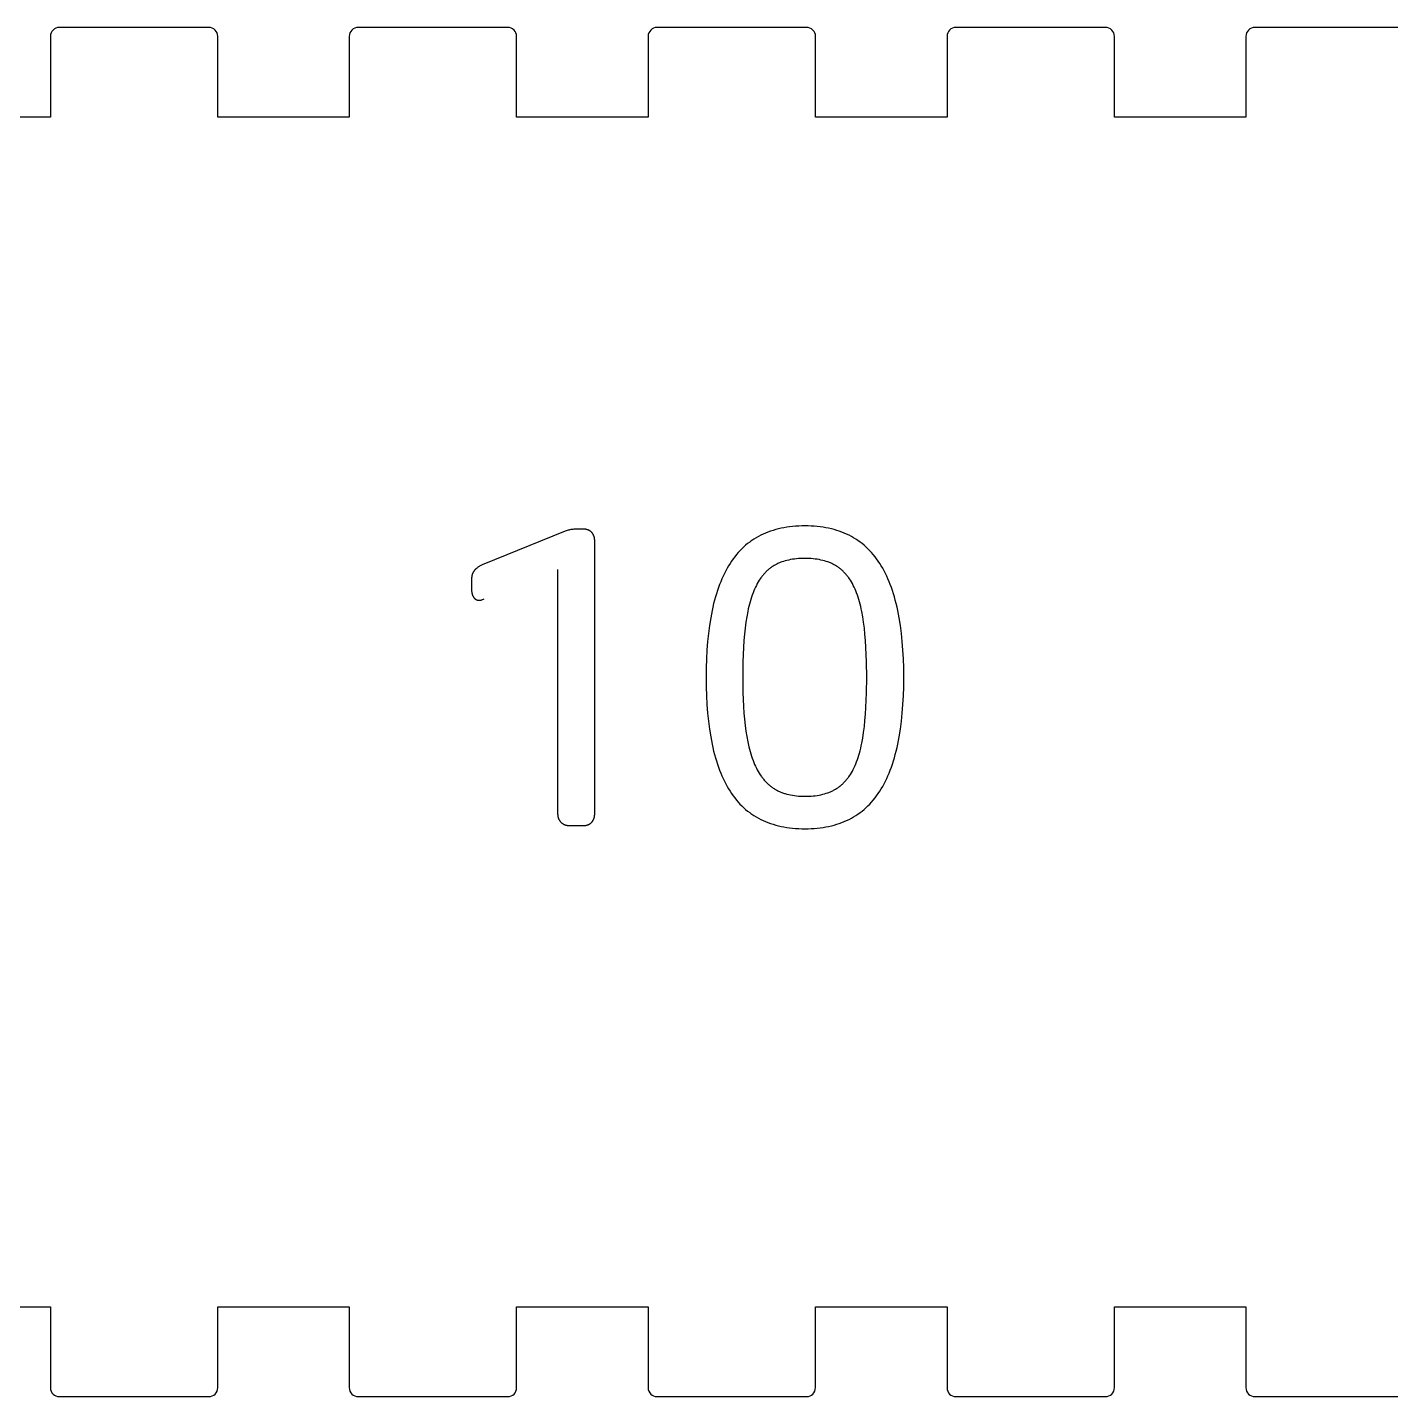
# Model space of a CAD drawing. Extents: x 296 to 1497, y 3 to 304.
# Drawn here: x 779.9 to 825.51, y 189.92 to 235.72 of the extents above; entities that cross this region are included whole.
import ezdxf

# ---------------------------------------------------------------- set-up
doc = ezdxf.new("R2010")
doc.units = 0
doc.layers.add('FLAT_PANELS', color=1, linetype='CONTINUOUS')
doc.layers.add('HELP_LINES', color=3, linetype='CONTINUOUS')

msp = doc.modelspace()

# ---------------------------------------------------------------- linework, layer by layer
at = {"layer": 'FLAT_PANELS'}
for p, q in [((785.972, 235.723, 0), (780.972, 235.723, 0)), ((795.972, 235.723, 0), (790.972, 235.723, 0)), ((805.972, 235.723, 0), (800.972, 235.723, 0)), ((815.972, 235.723, 0), (810.972, 235.723, 0)), ((825.972, 235.723, 0), (820.972, 235.723, 0)), ((780.672, 235.423, 0), (780.672, 232.723, 0)), ((786.272, 232.723, 0), (786.272, 235.423, 0)), ((790.672, 235.423, 0), (790.672, 232.723, 0)), ((796.272, 232.723, 0), (796.272, 235.423, 0)), ((800.672, 235.423, 0), (800.672, 232.723, 0)), ((806.272, 232.723, 0), (806.272, 235.423, 0)), ((810.672, 235.423, 0), (810.672, 232.723, 0)), ((816.272, 232.723, 0), (816.272, 235.423, 0)), ((820.672, 235.423, 0), (820.672, 232.723, 0)), ((780.672, 232.723, 0), (776.272, 232.723, 0)), ((790.672, 232.723, 0), (786.272, 232.723, 0)), ((800.672, 232.723, 0), (796.272, 232.723, 0)), ((810.672, 232.723, 0), (806.272, 232.723, 0)), ((820.672, 232.723, 0), (816.272, 232.723, 0)), ((776.272, 192.915, 0), (780.672, 192.915, 0)), ((780.672, 192.915, 0), (780.672, 190.215, 0)), ((786.272, 190.215, 0), (786.272, 192.915, 0)), ((786.272, 192.915, 0), (790.672, 192.915, 0)), ((790.672, 192.915, 0), (790.672, 190.215, 0)), ((796.272, 190.215, 0), (796.272, 192.915, 0)), ((796.272, 192.915, 0), (800.672, 192.915, 0)), ((800.672, 192.915, 0), (800.672, 190.215, 0)), ((806.272, 190.215, 0), (806.272, 192.915, 0)), ((806.272, 192.915, 0), (810.672, 192.915, 0)), ((810.672, 192.915, 0), (810.672, 190.215, 0)), ((816.272, 190.215, 0), (816.272, 192.915, 0)), ((816.272, 192.915, 0), (820.672, 192.915, 0)), ((820.672, 192.915, 0), (820.672, 190.215, 0)), ((780.972, 189.915, 0), (785.972, 189.915, 0)), ((790.972, 189.915, 0), (795.972, 189.915, 0)), ((800.972, 189.915, 0), (805.972, 189.915, 0)), ((810.972, 189.915, 0), (815.972, 189.915, 0)), ((820.972, 189.915, 0), (825.972, 189.915, 0))]:
    msp.add_line(p, q, dxfattribs=at)
for centre, start, end in [((780.972, 235.423, 0), 90.0002, 180), ((785.972, 235.423, 0), 360, 90.0002), ((790.972, 235.423, 0), 90.0002, 180), ((795.972, 235.423, 0), 360, 90.0002), ((800.972, 235.423, 0), 90.0002, 180), ((805.972, 235.423, 0), 360, 90.0002), ((810.972, 235.423, 0), 90.0002, 180), ((815.972, 235.423, 0), 360, 90.0002), ((820.972, 235.423, 0), 90.0002, 180), ((780.972, 190.215, 0), 180, 270), ((785.972, 190.215, 0), 270, 0), ((790.972, 190.215, 0), 180, 270), ((795.972, 190.215, 0), 270, 0), ((800.972, 190.215, 0), 180, 270), ((805.972, 190.215, 0), 270, 0), ((810.972, 190.215, 0), 180, 270), ((815.972, 190.215, 0), 270, 0), ((820.972, 190.215, 0), 180, 270)]:
    msp.add_arc(centre, 0.3, start, end, dxfattribs=at)
at = {"layer": 'HELP_LINES'}
for p, q in [((805.122, 218.965), (805.03, 218.944)), ((805.215, 218.983), (805.122, 218.965)), ((805.31, 218.999), (805.215, 218.983)), ((805.407, 219.013), (805.31, 218.999)), ((805.506, 219.024), (805.407, 219.013)), ((805.606, 219.032), (805.506, 219.024)), ((805.709, 219.039), (805.606, 219.032)), ((805.813, 219.042), (805.709, 219.039)), ((805.918, 219.043), (805.813, 219.042)), ((806.024, 219.042), (805.918, 219.043)), ((806.127, 219.039), (806.024, 219.042)), ((806.229, 219.032), (806.127, 219.039)), ((806.329, 219.024), (806.229, 219.032)), ((806.427, 219.013), (806.329, 219.024)), ((806.524, 218.999), (806.427, 219.013)), ((806.619, 218.983), (806.524, 218.999)), ((806.712, 218.965), (806.619, 218.983)), ((806.803, 218.944), (806.712, 218.965)), ((797.837, 218.849), (795.17, 217.764)), ((797.868, 218.861), (797.837, 218.849)), ((797.899, 218.872), (797.868, 218.861)), ((797.93, 218.882), (797.899, 218.872)), ((797.961, 218.891), (797.93, 218.882)), ((797.993, 218.899), (797.961, 218.891)), ((798.024, 218.907), (797.993, 218.899)), ((798.056, 218.914), (798.024, 218.907)), ((798.088, 218.92), (798.056, 218.914)), ((798.12, 218.925), (798.088, 218.92)), ((798.153, 218.93), (798.12, 218.925)), ((798.185, 218.933), (798.153, 218.93)), ((798.218, 218.936), (798.185, 218.933)), ((798.25, 218.938), (798.218, 218.936)), ((798.283, 218.939), (798.25, 218.938)), ((798.316, 218.94), (798.283, 218.939)), ((798.49, 218.939), (798.316, 218.94)), ((798.502, 218.939), (798.49, 218.939)), ((798.514, 218.939), (798.502, 218.939)), ((798.526, 218.938), (798.514, 218.939)), ((798.538, 218.937), (798.526, 218.938)), ((798.549, 218.936), (798.538, 218.937)), ((798.56, 218.934), (798.549, 218.936)), ((798.571, 218.933), (798.56, 218.934)), ((798.582, 218.931), (798.571, 218.933)), ((798.593, 218.929), (798.582, 218.931)), ((798.604, 218.927), (798.593, 218.929)), ((798.614, 218.924), (798.604, 218.927)), ((798.624, 218.921), (798.614, 218.924)), ((798.634, 218.919), (798.624, 218.921)), ((798.644, 218.915), (798.634, 218.919)), ((798.653, 218.912), (798.644, 218.915)), ((798.663, 218.909), (798.653, 218.912)), ((798.672, 218.905), (798.663, 218.909)), ((798.681, 218.901), (798.672, 218.905)), ((798.69, 218.897), (798.681, 218.901)), ((798.698, 218.892), (798.69, 218.897)), ((798.707, 218.888), (798.698, 218.892)), ((798.715, 218.883), (798.707, 218.888)), ((798.723, 218.878), (798.715, 218.883)), ((798.731, 218.873), (798.723, 218.878)), ((798.739, 218.867), (798.731, 218.873)), ((798.746, 218.862), (798.739, 218.867)), ((798.753, 218.856), (798.746, 218.862)), ((798.761, 218.85), (798.753, 218.856)), ((798.768, 218.843), (798.761, 218.85)), ((798.774, 218.837), (798.768, 218.843)), ((798.781, 218.83), (798.774, 218.837)), ((798.787, 218.823), (798.781, 218.83)), ((798.793, 218.816), (798.787, 218.823)), ((798.799, 218.809), (798.793, 218.816)), ((798.805, 218.801), (798.799, 218.809)), ((798.811, 218.794), (798.805, 218.801)), ((798.816, 218.786), (798.811, 218.794)), ((798.821, 218.778), (798.816, 218.786)), ((798.826, 218.77), (798.821, 218.778)), ((798.831, 218.762), (798.826, 218.77)), ((798.835, 218.754), (798.831, 218.762)), ((798.84, 218.745), (798.835, 218.754)), ((798.844, 218.737), (798.84, 218.745)), ((798.848, 218.728), (798.844, 218.737)), ((798.851, 218.719), (798.848, 218.728)), ((798.855, 218.71), (798.851, 218.719)), ((798.858, 218.701), (798.855, 218.71)), ((798.861, 218.691), (798.858, 218.701)), ((798.864, 218.682), (798.861, 218.691)), ((798.867, 218.672), (798.864, 218.682)), ((798.87, 218.663), (798.867, 218.672)), ((798.872, 218.653), (798.87, 218.663)), ((798.874, 218.642), (798.872, 218.653)), ((798.876, 218.632), (798.874, 218.642)), ((798.878, 218.622), (798.876, 218.632)), ((798.879, 218.611), (798.878, 218.622)), ((798.881, 218.6), (798.879, 218.611)), ((798.882, 218.59), (798.881, 218.6)), ((798.883, 218.579), (798.882, 218.59)), ((798.883, 218.567), (798.883, 218.579)), ((798.884, 218.556), (798.883, 218.567)), ((798.884, 218.545), (798.884, 218.556)), ((798.884, 218.533), (798.884, 218.545)), ((798.884, 209.412), (798.884, 218.533)), ((804.069, 218.504), (804, 218.451)), ((804.104, 218.529), (804.069, 218.504)), ((804.139, 218.554), (804.104, 218.529)), ((804.212, 218.602), (804.139, 218.554)), ((804.285, 218.647), (804.212, 218.602)), ((804.361, 218.69), (804.285, 218.647)), ((804.439, 218.73), (804.361, 218.69)), ((804.518, 218.768), (804.439, 218.73)), ((804.599, 218.804), (804.518, 218.768)), ((804.682, 218.837), (804.599, 218.804)), ((804.766, 218.867), (804.682, 218.837)), ((804.852, 218.895), (804.766, 218.867)), ((804.94, 218.921), (804.852, 218.895)), ((805.03, 218.944), (804.94, 218.921)), ((806.893, 218.921), (806.803, 218.944)), ((806.98, 218.895), (806.893, 218.921)), ((807.066, 218.867), (806.98, 218.895)), ((807.151, 218.837), (807.066, 218.867)), ((807.233, 218.804), (807.151, 218.837)), ((807.314, 218.768), (807.233, 218.804)), ((807.393, 218.73), (807.314, 218.768)), ((807.471, 218.69), (807.393, 218.73)), ((807.546, 218.647), (807.471, 218.69)), ((807.62, 218.602), (807.546, 218.647)), ((807.692, 218.554), (807.62, 218.602)), ((807.762, 218.504), (807.692, 218.554)), ((807.831, 218.451), (807.762, 218.504)), ((803.626, 218.084), (803.57, 218.014)), ((803.684, 218.151), (803.626, 218.084)), ((803.744, 218.216), (803.684, 218.151)), ((803.805, 218.278), (803.744, 218.216)), ((803.868, 218.338), (803.805, 218.278)), ((803.934, 218.396), (803.868, 218.338)), ((804, 218.451), (803.934, 218.396)), ((807.898, 218.396), (807.831, 218.451)), ((807.963, 218.338), (807.898, 218.396)), ((808.026, 218.278), (807.963, 218.338)), ((808.088, 218.216), (808.026, 218.278)), ((808.148, 218.151), (808.088, 218.216)), ((808.206, 218.084), (808.148, 218.151)), ((808.263, 218.014), (808.206, 218.084)), ((794.894, 217.592), (794.887, 217.585)), ((794.909, 217.606), (794.894, 217.592)), ((794.925, 217.62), (794.909, 217.606)), ((794.941, 217.633), (794.925, 217.62)), ((794.958, 217.646), (794.941, 217.633)), ((794.976, 217.659), (794.958, 217.646)), ((794.994, 217.672), (794.976, 217.659)), ((795.014, 217.684), (794.994, 217.672)), ((795.034, 217.696), (795.014, 217.684)), ((795.055, 217.708), (795.034, 217.696)), ((795.076, 217.72), (795.055, 217.708)), ((795.098, 217.732), (795.076, 217.72)), ((795.122, 217.743), (795.098, 217.732)), ((795.145, 217.754), (795.122, 217.743)), ((795.17, 217.764), (795.145, 217.754)), ((797.644, 217.59), (797.644, 209.412)), ((803.315, 217.628), (803.268, 217.544)), ((803.362, 217.71), (803.315, 217.628)), ((803.412, 217.79), (803.362, 217.71)), ((803.462, 217.867), (803.412, 217.79)), ((803.515, 217.942), (803.462, 217.867)), ((803.57, 218.014), (803.515, 217.942)), ((804.7, 217.586), (804.678, 217.567)), ((804.722, 217.604), (804.7, 217.586)), ((804.744, 217.622), (804.722, 217.604)), ((804.766, 217.639), (804.744, 217.622)), ((804.789, 217.655), (804.766, 217.639)), ((804.812, 217.671), (804.789, 217.655)), ((804.836, 217.687), (804.812, 217.671)), ((804.86, 217.702), (804.836, 217.687)), ((804.884, 217.717), (804.86, 217.702)), ((804.908, 217.731), (804.884, 217.717)), ((804.933, 217.744), (804.908, 217.731)), ((804.958, 217.758), (804.933, 217.744)), ((804.983, 217.77), (804.958, 217.758)), ((805.009, 217.782), (804.983, 217.77)), ((805.035, 217.794), (805.009, 217.782)), ((805.062, 217.806), (805.035, 217.794)), ((805.089, 217.817), (805.062, 217.806)), ((805.116, 217.827), (805.089, 217.817)), ((805.143, 217.838), (805.116, 217.827)), ((805.2, 217.857), (805.143, 217.838)), ((805.258, 217.874), (805.2, 217.857)), ((805.317, 217.89), (805.258, 217.874)), ((805.378, 217.904), (805.317, 217.89)), ((805.44, 217.917), (805.378, 217.904)), ((805.504, 217.927), (805.44, 217.917)), ((805.569, 217.937), (805.504, 217.927)), ((805.636, 217.944), (805.569, 217.937)), ((805.704, 217.95), (805.636, 217.944)), ((805.774, 217.954), (805.704, 217.95)), ((805.846, 217.957), (805.774, 217.954)), ((805.918, 217.957), (805.846, 217.957)), ((805.99, 217.957), (805.918, 217.957)), ((806.061, 217.954), (805.99, 217.957)), ((806.13, 217.95), (806.061, 217.954)), ((806.197, 217.944), (806.13, 217.95)), ((806.264, 217.937), (806.197, 217.944)), ((806.328, 217.927), (806.264, 217.937)), ((806.392, 217.917), (806.328, 217.927)), ((806.454, 217.904), (806.392, 217.917)), ((806.514, 217.89), (806.454, 217.904)), ((806.573, 217.874), (806.514, 217.89)), ((806.63, 217.857), (806.573, 217.874)), ((806.687, 217.838), (806.63, 217.857)), ((806.714, 217.827), (806.687, 217.838)), ((806.741, 217.817), (806.714, 217.827)), ((806.768, 217.806), (806.741, 217.817)), ((806.794, 217.794), (806.768, 217.806)), ((806.821, 217.782), (806.794, 217.794)), ((806.846, 217.77), (806.821, 217.782)), ((806.872, 217.758), (806.846, 217.77)), ((806.897, 217.744), (806.872, 217.758)), ((806.921, 217.731), (806.897, 217.744)), ((806.946, 217.717), (806.921, 217.731)), ((806.97, 217.702), (806.946, 217.717)), ((806.993, 217.687), (806.97, 217.702)), ((807.017, 217.671), (806.993, 217.687)), ((807.04, 217.655), (807.017, 217.671)), ((807.063, 217.639), (807.04, 217.655)), ((807.085, 217.622), (807.063, 217.639)), ((807.108, 217.604), (807.085, 217.622)), ((807.13, 217.586), (807.108, 217.604)), ((807.151, 217.567), (807.13, 217.586)), ((808.317, 217.942), (808.263, 218.014)), ((808.37, 217.867), (808.317, 217.942)), ((808.421, 217.79), (808.37, 217.867)), ((808.471, 217.71), (808.421, 217.79)), ((808.519, 217.628), (808.471, 217.71)), ((808.565, 217.544), (808.519, 217.628)), ((794.764, 217.272), (794.763, 216.918)), ((794.765, 217.296), (794.764, 217.284)), ((794.764, 217.284), (794.764, 217.272)), ((794.766, 217.307), (794.765, 217.296)), ((794.767, 217.319), (794.766, 217.307)), ((794.768, 217.331), (794.767, 217.319)), ((794.77, 217.342), (794.768, 217.331)), ((794.772, 217.353), (794.77, 217.342)), ((794.774, 217.364), (794.772, 217.353)), ((794.776, 217.375), (794.774, 217.364)), ((794.778, 217.385), (794.776, 217.375)), ((794.78, 217.396), (794.778, 217.385)), ((794.783, 217.406), (794.78, 217.396)), ((794.786, 217.416), (794.783, 217.406)), ((794.789, 217.426), (794.786, 217.416)), ((794.793, 217.436), (794.789, 217.426)), ((794.796, 217.446), (794.793, 217.436)), ((794.8, 217.455), (794.796, 217.446)), ((794.804, 217.464), (794.8, 217.455)), ((794.808, 217.474), (794.804, 217.464)), ((794.812, 217.482), (794.808, 217.474)), ((794.817, 217.491), (794.812, 217.482)), ((794.822, 217.5), (794.817, 217.491)), ((794.827, 217.508), (794.822, 217.5)), ((794.832, 217.517), (794.827, 217.508)), ((794.837, 217.525), (794.832, 217.517)), ((794.843, 217.533), (794.837, 217.525)), ((794.848, 217.541), (794.843, 217.533)), ((794.854, 217.549), (794.848, 217.541)), ((794.86, 217.556), (794.854, 217.549)), ((794.867, 217.563), (794.86, 217.556)), ((794.873, 217.571), (794.867, 217.563)), ((794.88, 217.578), (794.873, 217.571)), ((794.887, 217.585), (794.88, 217.578)), ((803.1, 217.179), (803.061, 217.082)), ((803.139, 217.274), (803.1, 217.179)), ((803.181, 217.366), (803.139, 217.274)), ((803.224, 217.456), (803.181, 217.366)), ((803.268, 217.544), (803.224, 217.456)), ((804.356, 217.171), (804.324, 217.115)), ((804.389, 217.225), (804.356, 217.171)), ((804.424, 217.277), (804.389, 217.225)), ((804.442, 217.303), (804.424, 217.277)), ((804.46, 217.328), (804.442, 217.303)), ((804.478, 217.352), (804.46, 217.328)), ((804.497, 217.376), (804.478, 217.352)), ((804.516, 217.399), (804.497, 217.376)), ((804.535, 217.422), (804.516, 217.399)), ((804.554, 217.444), (804.535, 217.422)), ((804.574, 217.466), (804.554, 217.444)), ((804.594, 217.487), (804.574, 217.466)), ((804.615, 217.508), (804.594, 217.487)), ((804.636, 217.528), (804.615, 217.508)), ((804.657, 217.548), (804.636, 217.528)), ((804.678, 217.567), (804.657, 217.548)), ((807.173, 217.548), (807.151, 217.567)), ((807.194, 217.528), (807.173, 217.548)), ((807.214, 217.508), (807.194, 217.528)), ((807.235, 217.487), (807.214, 217.508)), ((807.255, 217.466), (807.235, 217.487)), ((807.275, 217.444), (807.255, 217.466)), ((807.294, 217.422), (807.275, 217.444)), ((807.314, 217.399), (807.294, 217.422)), ((807.332, 217.376), (807.314, 217.399)), ((807.351, 217.352), (807.332, 217.376)), ((807.369, 217.328), (807.351, 217.352)), ((807.387, 217.303), (807.369, 217.328)), ((807.405, 217.277), (807.387, 217.303)), ((807.44, 217.225), (807.405, 217.277)), ((807.473, 217.171), (807.44, 217.225)), ((807.505, 217.115), (807.473, 217.171)), ((808.61, 217.456), (808.565, 217.544)), ((808.653, 217.366), (808.61, 217.456)), ((808.695, 217.274), (808.653, 217.366)), ((808.735, 217.179), (808.695, 217.274)), ((808.773, 217.082), (808.735, 217.179)), ((794.763, 216.918), (794.764, 216.898)), ((794.764, 216.898), (794.765, 216.879)), ((794.765, 216.879), (794.766, 216.859)), ((794.766, 216.859), (794.768, 216.841)), ((794.768, 216.841), (794.77, 216.823)), ((794.77, 216.823), (794.772, 216.814)), ((794.772, 216.814), (794.773, 216.805)), ((794.773, 216.805), (794.775, 216.797)), ((794.775, 216.797), (794.777, 216.788)), ((794.777, 216.788), (794.779, 216.78)), ((794.779, 216.78), (794.781, 216.772)), ((794.781, 216.772), (794.783, 216.763)), ((794.783, 216.763), (794.786, 216.755)), ((794.786, 216.755), (794.788, 216.747)), ((794.788, 216.747), (794.791, 216.74)), ((794.791, 216.74), (794.794, 216.732)), ((794.794, 216.732), (794.797, 216.725)), ((794.797, 216.725), (794.8, 216.717)), ((794.8, 216.717), (794.803, 216.71)), ((794.803, 216.71), (794.807, 216.703)), ((794.807, 216.703), (794.81, 216.696)), ((794.81, 216.696), (794.814, 216.689)), ((794.814, 216.689), (794.818, 216.682)), ((794.818, 216.682), (794.822, 216.675)), ((794.822, 216.675), (794.826, 216.669)), ((802.956, 216.774), (802.924, 216.667)), ((802.989, 216.879), (802.956, 216.774)), ((803.024, 216.982), (802.989, 216.879)), ((803.061, 217.082), (803.024, 216.982)), ((804.155, 216.732), (804.131, 216.66)), ((804.181, 216.801), (804.155, 216.732)), ((804.207, 216.868), (804.181, 216.801)), ((804.235, 216.933), (804.207, 216.868)), ((804.263, 216.996), (804.235, 216.933)), ((804.293, 217.056), (804.263, 216.996)), ((804.324, 217.115), (804.293, 217.056)), ((807.536, 217.056), (807.505, 217.115)), ((807.566, 216.996), (807.536, 217.056)), ((807.595, 216.933), (807.566, 216.996)), ((807.622, 216.868), (807.595, 216.933)), ((807.649, 216.801), (807.622, 216.868)), ((807.674, 216.732), (807.649, 216.801)), ((807.699, 216.66), (807.674, 216.732)), ((808.81, 216.982), (808.773, 217.082)), ((808.846, 216.879), (808.81, 216.982)), ((808.879, 216.774), (808.846, 216.879)), ((808.912, 216.667), (808.879, 216.774)), ((794.826, 216.669), (794.83, 216.662)), ((794.83, 216.662), (794.834, 216.656)), ((794.834, 216.656), (794.839, 216.65)), ((794.839, 216.65), (794.843, 216.644)), ((794.843, 216.644), (794.848, 216.638)), ((794.848, 216.638), (794.853, 216.633)), ((794.853, 216.633), (794.858, 216.627)), ((794.858, 216.627), (794.862, 216.622)), ((794.862, 216.622), (794.867, 216.617)), ((794.867, 216.617), (794.873, 216.612)), ((794.873, 216.612), (794.878, 216.608)), ((794.878, 216.608), (794.883, 216.603)), ((794.883, 216.603), (794.888, 216.599)), ((794.888, 216.599), (794.894, 216.595)), ((794.894, 216.595), (794.899, 216.591)), ((794.899, 216.591), (794.905, 216.588)), ((794.905, 216.588), (794.911, 216.584)), ((794.911, 216.584), (794.917, 216.581)), ((794.917, 216.581), (794.922, 216.578)), ((794.922, 216.578), (794.928, 216.575)), ((794.928, 216.575), (794.934, 216.573)), ((794.934, 216.573), (794.941, 216.57)), ((794.941, 216.57), (794.947, 216.568)), ((794.947, 216.568), (794.953, 216.566)), ((794.953, 216.566), (794.96, 216.564)), ((794.96, 216.564), (794.966, 216.562)), ((794.966, 216.562), (794.973, 216.561)), ((794.973, 216.561), (794.98, 216.56)), ((794.98, 216.56), (794.986, 216.558)), ((794.986, 216.558), (794.993, 216.558)), ((794.993, 216.558), (795, 216.557)), ((795, 216.557), (795.007, 216.556)), ((795.007, 216.556), (795.014, 216.556)), ((795.014, 216.556), (795.022, 216.556)), ((795.022, 216.556), (795.027, 216.556)), ((795.027, 216.556), (795.033, 216.556)), ((795.033, 216.556), (795.039, 216.557)), ((795.039, 216.557), (795.044, 216.557)), ((795.044, 216.557), (795.05, 216.558)), ((795.05, 216.558), (795.055, 216.558)), ((795.055, 216.558), (795.061, 216.559)), ((795.061, 216.559), (795.066, 216.56)), ((795.066, 216.56), (795.072, 216.561)), ((795.072, 216.561), (795.077, 216.562)), ((795.077, 216.562), (795.082, 216.564)), ((795.082, 216.564), (795.088, 216.565)), ((795.088, 216.565), (795.093, 216.567)), ((795.093, 216.567), (795.098, 216.568)), ((795.098, 216.568), (795.104, 216.57)), ((795.104, 216.57), (795.183, 216.601)), ((802.837, 216.328), (802.811, 216.21)), ((802.864, 216.444), (802.837, 216.328)), ((802.893, 216.556), (802.864, 216.444)), ((802.924, 216.667), (802.893, 216.556)), ((804.024, 216.269), (804.006, 216.184)), ((804.043, 216.352), (804.024, 216.269)), ((804.064, 216.432), (804.043, 216.352)), ((804.085, 216.51), (804.064, 216.432)), ((804.107, 216.586), (804.085, 216.51)), ((804.131, 216.66), (804.107, 216.586)), ((807.722, 216.586), (807.699, 216.66)), ((807.744, 216.51), (807.722, 216.586)), ((807.765, 216.432), (807.744, 216.51)), ((807.785, 216.352), (807.765, 216.432)), ((807.804, 216.269), (807.785, 216.352)), ((807.822, 216.184), (807.804, 216.269)), ((808.942, 216.556), (808.912, 216.667)), ((808.971, 216.444), (808.942, 216.556)), ((808.999, 216.328), (808.971, 216.444)), ((809.025, 216.21), (808.999, 216.328)), ((802.764, 215.967), (802.723, 215.714)), ((802.811, 216.21), (802.764, 215.967)), ((803.944, 215.822), (803.919, 215.628)), ((803.973, 216.008), (803.944, 215.822)), ((804.006, 216.184), (803.973, 216.008)), ((807.854, 216.008), (807.822, 216.184)), ((807.882, 215.822), (807.854, 216.008)), ((807.906, 215.628), (807.882, 215.822)), ((809.072, 215.967), (809.025, 216.21)), ((809.113, 215.714), (809.072, 215.967)), ((802.689, 215.45), (802.661, 215.176)), ((802.723, 215.714), (802.689, 215.45)), ((803.898, 215.423), (803.879, 215.207)), ((803.919, 215.628), (803.898, 215.423)), ((807.927, 215.423), (807.906, 215.628)), ((807.945, 215.207), (807.927, 215.423)), ((809.147, 215.45), (809.113, 215.714)), ((809.175, 215.176), (809.147, 215.45)), ((802.639, 214.892), (802.623, 214.598)), ((802.661, 215.176), (802.639, 214.892)), ((803.864, 214.982), (803.844, 214.501)), ((803.879, 215.207), (803.864, 214.982)), ((807.96, 214.982), (807.945, 215.207)), ((807.979, 214.501), (807.96, 214.982)), ((809.197, 214.892), (809.175, 215.176)), ((809.213, 214.598), (809.197, 214.892)), ((802.623, 214.598), (802.614, 214.293)), ((803.844, 214.501), (803.838, 213.978)), ((807.985, 213.978), (807.979, 214.501)), ((809.223, 214.293), (809.213, 214.598)), ((802.614, 214.293), (802.611, 213.978)), ((802.611, 213.978), (802.614, 213.664)), ((803.838, 213.978), (803.844, 213.474)), ((807.979, 213.456), (807.985, 213.978)), ((809.226, 213.978), (809.223, 214.293)), ((809.223, 213.664), (809.226, 213.978)), ((802.614, 213.664), (802.623, 213.359)), ((803.844, 213.474), (803.864, 213.006)), ((809.213, 213.359), (809.223, 213.664)), ((802.623, 213.359), (802.639, 213.065)), ((802.639, 213.065), (802.661, 212.781)), ((803.864, 213.006), (803.879, 212.785)), ((807.96, 212.975), (807.979, 213.456)), ((809.175, 212.781), (809.197, 213.065)), ((809.197, 213.065), (809.213, 213.359)), ((802.661, 212.781), (802.689, 212.507)), ((803.879, 212.785), (803.898, 212.574)), ((803.898, 212.574), (803.919, 212.372)), ((807.927, 212.534), (807.945, 212.75)), ((807.945, 212.75), (807.96, 212.975)), ((809.147, 212.507), (809.175, 212.781)), ((802.689, 212.507), (802.723, 212.243)), ((802.723, 212.243), (802.764, 211.99)), ((803.919, 212.372), (803.944, 212.18)), ((803.944, 212.18), (803.973, 211.996)), ((807.854, 211.949), (807.882, 212.134)), ((807.882, 212.134), (807.906, 212.329)), ((807.906, 212.329), (807.927, 212.534)), ((809.072, 211.99), (809.113, 212.243)), ((809.113, 212.243), (809.147, 212.507)), ((802.764, 211.99), (802.811, 211.747)), ((802.811, 211.747), (802.837, 211.629)), ((803.973, 211.996), (804.006, 211.82)), ((804.006, 211.82), (804.043, 211.653)), ((804.043, 211.653), (804.064, 211.572)), ((807.785, 211.605), (807.804, 211.688)), ((807.804, 211.688), (807.822, 211.773)), ((807.822, 211.773), (807.854, 211.949)), ((808.999, 211.629), (809.025, 211.747)), ((809.025, 211.747), (809.072, 211.99)), ((802.837, 211.629), (802.864, 211.513)), ((802.864, 211.513), (802.893, 211.401)), ((802.893, 211.401), (802.924, 211.291)), ((802.924, 211.291), (802.956, 211.183)), ((802.956, 211.183), (802.989, 211.078)), ((804.064, 211.572), (804.085, 211.494)), ((804.085, 211.494), (804.107, 211.418)), ((804.107, 211.418), (804.131, 211.343)), ((804.131, 211.343), (804.155, 211.271)), ((804.155, 211.271), (804.181, 211.201)), ((804.181, 211.201), (804.207, 211.133)), ((807.649, 211.156), (807.674, 211.225)), ((807.674, 211.225), (807.699, 211.297)), ((807.699, 211.297), (807.722, 211.37)), ((807.722, 211.37), (807.744, 211.447)), ((807.744, 211.447), (807.765, 211.525)), ((807.765, 211.525), (807.785, 211.605)), ((808.846, 211.078), (808.879, 211.183)), ((808.879, 211.183), (808.912, 211.291)), ((808.912, 211.291), (808.942, 211.401)), ((808.942, 211.401), (808.971, 211.513)), ((808.971, 211.513), (808.999, 211.629)), ((802.989, 211.078), (803.024, 210.975)), ((803.024, 210.975), (803.061, 210.875)), ((803.061, 210.875), (803.1, 210.778)), ((803.1, 210.778), (803.139, 210.683)), ((804.207, 211.133), (804.235, 211.068)), ((804.235, 211.068), (804.263, 211.004)), ((804.263, 211.004), (804.293, 210.942)), ((804.293, 210.942), (804.324, 210.883)), ((804.324, 210.883), (804.356, 210.825)), ((804.356, 210.825), (804.389, 210.769)), ((804.389, 210.769), (804.424, 210.716)), ((804.424, 210.716), (804.46, 210.664)), ((807.405, 210.679), (807.44, 210.732)), ((807.44, 210.732), (807.473, 210.786)), ((807.473, 210.786), (807.505, 210.842)), ((807.505, 210.842), (807.536, 210.9)), ((807.536, 210.9), (807.566, 210.961)), ((807.566, 210.961), (807.595, 211.024)), ((807.595, 211.024), (807.622, 211.089)), ((807.622, 211.089), (807.649, 211.156)), ((808.695, 210.683), (808.735, 210.778)), ((808.735, 210.778), (808.773, 210.875)), ((808.773, 210.875), (808.81, 210.975)), ((808.81, 210.975), (808.846, 211.078)), ((803.139, 210.683), (803.181, 210.591)), ((803.181, 210.591), (803.224, 210.501)), ((803.224, 210.501), (803.268, 210.414)), ((803.268, 210.414), (803.315, 210.329)), ((803.315, 210.329), (803.362, 210.247)), ((804.46, 210.664), (804.478, 210.639)), ((804.478, 210.639), (804.497, 210.615)), ((804.497, 210.615), (804.516, 210.591)), ((804.516, 210.591), (804.535, 210.567)), ((804.535, 210.567), (804.554, 210.544)), ((804.554, 210.544), (804.574, 210.521)), ((804.574, 210.521), (804.594, 210.499)), ((804.594, 210.499), (804.615, 210.478)), ((804.615, 210.478), (804.636, 210.457)), ((804.636, 210.457), (804.657, 210.436)), ((804.657, 210.436), (804.678, 210.416)), ((804.678, 210.416), (804.7, 210.397)), ((804.7, 210.397), (804.722, 210.377)), ((804.722, 210.377), (804.744, 210.359)), ((804.744, 210.359), (804.766, 210.341)), ((804.766, 210.341), (804.789, 210.323)), ((804.789, 210.323), (804.812, 210.306)), ((804.812, 210.306), (804.836, 210.29)), ((804.836, 210.29), (804.86, 210.274)), ((804.86, 210.274), (804.884, 210.258)), ((804.884, 210.258), (804.908, 210.243)), ((806.97, 210.255), (806.993, 210.27)), ((806.993, 210.27), (807.017, 210.285)), ((807.017, 210.285), (807.04, 210.301)), ((807.04, 210.301), (807.063, 210.318)), ((807.063, 210.318), (807.085, 210.335)), ((807.085, 210.335), (807.108, 210.353)), ((807.108, 210.353), (807.13, 210.371)), ((807.13, 210.371), (807.151, 210.39)), ((807.151, 210.39), (807.173, 210.409)), ((807.173, 210.409), (807.194, 210.429)), ((807.194, 210.429), (807.214, 210.449)), ((807.214, 210.449), (807.235, 210.47)), ((807.235, 210.47), (807.255, 210.491)), ((807.255, 210.491), (807.275, 210.513)), ((807.275, 210.513), (807.294, 210.535)), ((807.294, 210.535), (807.314, 210.558)), ((807.314, 210.558), (807.332, 210.581)), ((807.332, 210.581), (807.351, 210.605)), ((807.351, 210.605), (807.369, 210.629)), ((807.369, 210.629), (807.387, 210.654)), ((807.387, 210.654), (807.405, 210.679)), ((808.471, 210.247), (808.519, 210.329)), ((808.519, 210.329), (808.565, 210.414)), ((808.565, 210.414), (808.61, 210.501)), ((808.61, 210.501), (808.653, 210.591)), ((808.653, 210.591), (808.695, 210.683)), ((803.362, 210.247), (803.412, 210.167)), ((803.412, 210.167), (803.462, 210.09)), ((803.462, 210.09), (803.515, 210.016)), ((803.515, 210.016), (803.57, 209.943)), ((803.57, 209.943), (803.626, 209.874)), ((803.626, 209.874), (803.684, 209.806)), ((803.684, 209.806), (803.744, 209.741)), ((804.908, 210.243), (804.933, 210.228)), ((804.933, 210.228), (804.958, 210.214)), ((804.958, 210.214), (804.983, 210.201)), ((804.983, 210.201), (805.009, 210.187)), ((805.009, 210.187), (805.035, 210.175)), ((805.035, 210.175), (805.062, 210.162)), ((805.062, 210.162), (805.089, 210.151)), ((805.089, 210.151), (805.116, 210.139)), ((805.116, 210.139), (805.143, 210.128)), ((805.143, 210.128), (805.171, 210.118)), ((805.171, 210.118), (805.2, 210.108)), ((805.2, 210.108), (805.229, 210.098)), ((805.229, 210.098), (805.258, 210.089)), ((805.258, 210.089), (805.317, 210.072)), ((805.317, 210.072), (805.378, 210.057)), ((805.378, 210.057), (805.44, 210.043)), ((805.44, 210.043), (805.504, 210.032)), ((805.504, 210.032), (805.569, 210.022)), ((805.569, 210.022), (805.636, 210.014)), ((805.636, 210.014), (805.704, 210.007)), ((805.704, 210.007), (805.774, 210.003)), ((805.774, 210.003), (805.846, 210)), ((805.846, 210), (805.918, 209.999)), ((805.918, 209.999), (805.99, 210)), ((805.99, 210), (806.061, 210.003)), ((806.061, 210.003), (806.13, 210.007)), ((806.13, 210.007), (806.197, 210.013)), ((806.197, 210.013), (806.264, 210.02)), ((806.264, 210.02), (806.328, 210.029)), ((806.328, 210.029), (806.392, 210.04)), ((806.392, 210.04), (806.454, 210.053)), ((806.454, 210.053), (806.514, 210.067)), ((806.514, 210.067), (806.573, 210.083)), ((806.573, 210.083), (806.63, 210.1)), ((806.63, 210.1), (806.687, 210.119)), ((806.687, 210.119), (806.714, 210.129)), ((806.714, 210.129), (806.741, 210.14)), ((806.741, 210.14), (806.768, 210.151)), ((806.768, 210.151), (806.794, 210.162)), ((806.794, 210.162), (806.821, 210.174)), ((806.821, 210.174), (806.846, 210.187)), ((806.846, 210.187), (806.872, 210.199)), ((806.872, 210.199), (806.897, 210.212)), ((806.897, 210.212), (806.921, 210.226)), ((806.921, 210.226), (806.946, 210.24)), ((806.946, 210.24), (806.97, 210.255)), ((808.088, 209.741), (808.148, 209.806)), ((808.148, 209.806), (808.206, 209.874)), ((808.206, 209.874), (808.263, 209.943)), ((808.263, 209.943), (808.317, 210.016)), ((808.317, 210.016), (808.37, 210.09)), ((808.37, 210.09), (808.421, 210.167)), ((808.421, 210.167), (808.471, 210.247)), ((797.644, 209.412), (797.644, 209.401)), ((797.644, 209.401), (797.645, 209.389)), ((797.645, 209.389), (797.646, 209.378)), ((797.646, 209.378), (797.647, 209.367)), ((797.647, 209.367), (797.648, 209.356)), ((797.648, 209.356), (797.649, 209.346)), ((797.649, 209.346), (797.651, 209.335)), ((798.878, 209.335), (798.879, 209.346)), ((798.879, 209.346), (798.881, 209.356)), ((798.881, 209.356), (798.882, 209.367)), ((798.882, 209.367), (798.883, 209.378)), ((798.883, 209.389), (798.884, 209.401)), ((798.883, 209.378), (798.883, 209.389)), ((798.884, 209.401), (798.884, 209.412)), ((803.744, 209.741), (803.805, 209.679)), ((803.805, 209.679), (803.868, 209.619)), ((803.868, 209.619), (803.934, 209.562)), ((803.934, 209.562), (804, 209.507)), ((804, 209.507), (804.069, 209.454)), ((804.069, 209.454), (804.104, 209.429)), ((804.104, 209.429), (804.139, 209.404)), ((804.139, 209.404), (804.212, 209.356)), ((804.212, 209.356), (804.285, 209.311)), ((807.546, 209.311), (807.62, 209.356)), ((807.62, 209.356), (807.692, 209.404)), ((807.692, 209.404), (807.762, 209.454)), ((807.762, 209.454), (807.831, 209.507)), ((807.831, 209.507), (807.898, 209.562)), ((807.898, 209.562), (807.963, 209.619)), ((807.963, 209.619), (808.026, 209.679)), ((808.026, 209.679), (808.088, 209.741)), ((797.651, 209.335), (797.653, 209.325)), ((797.653, 209.325), (797.655, 209.314)), ((797.655, 209.314), (797.657, 209.304)), ((797.657, 209.304), (797.66, 209.294)), ((797.66, 209.294), (797.663, 209.285)), ((797.663, 209.285), (797.666, 209.275)), ((797.666, 209.275), (797.669, 209.265)), ((797.669, 209.265), (797.672, 209.256)), ((797.672, 209.256), (797.676, 209.247)), ((797.676, 209.247), (797.68, 209.238)), ((797.68, 209.238), (797.684, 209.229)), ((797.684, 209.229), (797.688, 209.22)), ((797.688, 209.22), (797.693, 209.211)), ((797.693, 209.211), (797.697, 209.203)), ((797.697, 209.203), (797.702, 209.195)), ((797.702, 209.195), (797.707, 209.187)), ((797.707, 209.187), (797.713, 209.179)), ((797.713, 209.179), (797.719, 209.171)), ((797.719, 209.171), (797.724, 209.163)), ((797.724, 209.163), (797.73, 209.156)), ((797.73, 209.156), (797.737, 209.148)), ((797.737, 209.148), (797.743, 209.141)), ((797.743, 209.141), (797.75, 209.134)), ((797.75, 209.134), (797.757, 209.127)), ((797.757, 209.127), (797.764, 209.12)), ((797.764, 209.12), (797.771, 209.114)), ((797.771, 209.114), (797.779, 209.107)), ((797.779, 209.107), (797.787, 209.101)), ((797.787, 209.101), (797.794, 209.095)), ((797.794, 209.095), (797.802, 209.09)), ((797.802, 209.09), (797.811, 209.084)), ((797.811, 209.084), (797.819, 209.079)), ((797.819, 209.079), (797.827, 209.074)), ((797.827, 209.074), (797.836, 209.069)), ((797.836, 209.069), (797.845, 209.064)), ((797.845, 209.064), (797.854, 209.06)), ((797.854, 209.06), (797.863, 209.056)), ((797.863, 209.056), (797.873, 209.052)), ((797.873, 209.052), (797.882, 209.048)), ((797.882, 209.048), (797.892, 209.045)), ((797.892, 209.045), (797.902, 209.041)), ((797.902, 209.041), (797.912, 209.038)), ((797.912, 209.038), (797.922, 209.035)), ((797.922, 209.035), (797.933, 209.033)), ((797.933, 209.033), (797.943, 209.03)), ((797.943, 209.03), (797.954, 209.028)), ((797.954, 209.028), (797.965, 209.026)), ((797.965, 209.026), (797.976, 209.024)), ((797.976, 209.024), (797.987, 209.022)), ((797.987, 209.022), (797.999, 209.021)), ((797.999, 209.021), (798.01, 209.02)), ((798.01, 209.02), (798.022, 209.019)), ((798.022, 209.019), (798.034, 209.018)), ((798.034, 209.018), (798.046, 209.018)), ((798.046, 209.018), (798.058, 209.017)), ((798.058, 209.017), (798.49, 209.017)), ((798.49, 209.017), (798.502, 209.018)), ((798.502, 209.018), (798.514, 209.018)), ((798.514, 209.018), (798.526, 209.019)), ((798.526, 209.019), (798.538, 209.02)), ((798.538, 209.02), (798.549, 209.021)), ((798.549, 209.021), (798.56, 209.022)), ((798.56, 209.022), (798.571, 209.024)), ((798.571, 209.024), (798.582, 209.026)), ((798.582, 209.026), (798.593, 209.028)), ((798.593, 209.028), (798.604, 209.03)), ((798.604, 209.03), (798.614, 209.033)), ((798.614, 209.033), (798.624, 209.035)), ((798.624, 209.035), (798.634, 209.038)), ((798.634, 209.038), (798.644, 209.041)), ((798.644, 209.041), (798.653, 209.045)), ((798.653, 209.045), (798.663, 209.048)), ((798.663, 209.048), (798.672, 209.052)), ((798.672, 209.052), (798.681, 209.056)), ((798.681, 209.056), (798.69, 209.06)), ((798.69, 209.06), (798.698, 209.064)), ((798.698, 209.064), (798.707, 209.069)), ((798.707, 209.069), (798.715, 209.074)), ((798.715, 209.074), (798.723, 209.079)), ((798.723, 209.079), (798.731, 209.084)), ((798.731, 209.084), (798.739, 209.09)), ((798.739, 209.09), (798.746, 209.095)), ((798.746, 209.095), (798.753, 209.101)), ((798.753, 209.101), (798.761, 209.107)), ((798.761, 209.107), (798.768, 209.114)), ((798.768, 209.114), (798.774, 209.12)), ((798.774, 209.12), (798.781, 209.127)), ((798.781, 209.127), (798.787, 209.134)), ((798.787, 209.134), (798.793, 209.141)), ((798.793, 209.141), (798.799, 209.148)), ((798.799, 209.148), (798.805, 209.156)), ((798.805, 209.156), (798.811, 209.163)), ((798.811, 209.163), (798.816, 209.171)), ((798.816, 209.171), (798.821, 209.179)), ((798.821, 209.179), (798.826, 209.187)), ((798.826, 209.187), (798.831, 209.195)), ((798.831, 209.195), (798.835, 209.203)), ((798.835, 209.203), (798.84, 209.211)), ((798.84, 209.211), (798.844, 209.22)), ((798.844, 209.22), (798.848, 209.229)), ((798.848, 209.229), (798.851, 209.238)), ((798.851, 209.238), (798.855, 209.247)), ((798.855, 209.247), (798.858, 209.256)), ((798.858, 209.256), (798.861, 209.265)), ((798.861, 209.265), (798.864, 209.275)), ((798.864, 209.275), (798.867, 209.285)), ((798.867, 209.285), (798.87, 209.294)), ((798.87, 209.294), (798.872, 209.304)), ((798.872, 209.304), (798.874, 209.314)), ((798.874, 209.314), (798.876, 209.325)), ((798.876, 209.325), (798.878, 209.335)), ((804.285, 209.311), (804.361, 209.268)), ((804.361, 209.268), (804.439, 209.228)), ((804.439, 209.228), (804.518, 209.19)), ((804.518, 209.19), (804.599, 209.154)), ((804.599, 209.154), (804.682, 209.121)), ((804.682, 209.121), (804.766, 209.091)), ((804.766, 209.091), (804.852, 209.062)), ((804.852, 209.062), (804.94, 209.037)), ((804.94, 209.037), (805.03, 209.013)), ((805.03, 209.013), (805.122, 208.993)), ((805.122, 208.993), (805.215, 208.974)), ((805.215, 208.974), (805.31, 208.958)), ((805.31, 208.958), (805.407, 208.945)), ((805.407, 208.945), (805.506, 208.934)), ((805.506, 208.934), (805.606, 208.925)), ((805.606, 208.925), (805.709, 208.919)), ((805.709, 208.919), (805.813, 208.916)), ((805.813, 208.916), (805.918, 208.914)), ((805.918, 208.914), (806.024, 208.916)), ((806.024, 208.916), (806.127, 208.919)), ((806.127, 208.919), (806.229, 208.925)), ((806.229, 208.925), (806.329, 208.934)), ((806.329, 208.934), (806.427, 208.945)), ((806.427, 208.945), (806.524, 208.958)), ((806.524, 208.958), (806.619, 208.974)), ((806.619, 208.974), (806.712, 208.993)), ((806.712, 208.993), (806.803, 209.013)), ((806.803, 209.013), (806.893, 209.037)), ((806.893, 209.037), (806.98, 209.062)), ((806.98, 209.062), (807.066, 209.091)), ((807.066, 209.091), (807.151, 209.121)), ((807.151, 209.121), (807.233, 209.154)), ((807.233, 209.154), (807.314, 209.19)), ((807.314, 209.19), (807.393, 209.228)), ((807.393, 209.228), (807.471, 209.268)), ((807.471, 209.268), (807.546, 209.311))]:
    msp.add_line(p, q, dxfattribs=at)

doc.saveas('drawing.dxf')
